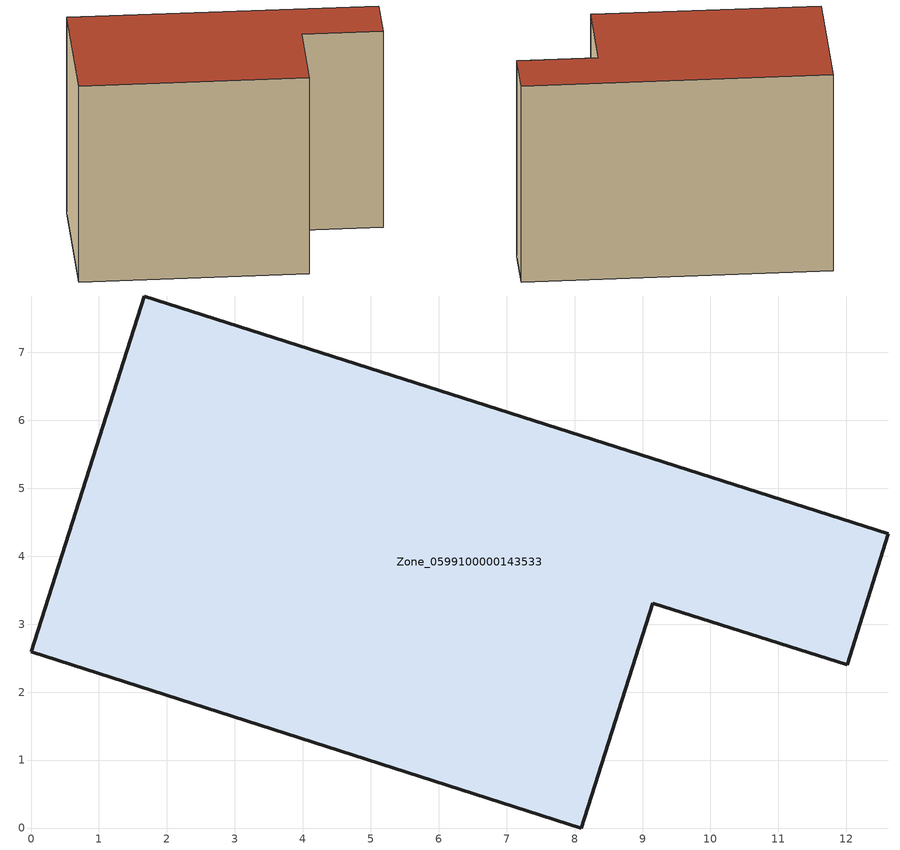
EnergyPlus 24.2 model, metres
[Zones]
Zone_0599100000143533
 floor ground (C_G): 0,2.59 1.67,7.83 12.62,4.33 12.01,2.4 9.15,3.31 8.1,0 z0
 wall outside (C_F): 1.67,7.83 0,2.59 8.1,0 9.15,3.31 12.01,2.4 12.62,4.33 1.67,7.83 z0:8.11
 roof outside (C_R): 12.62,4.33 1.67,7.83 0,2.59 8.1,0 9.15,3.31 12.01,2.4 z8.11
[BUILDING]
Pand.0599100000143533: North Axis=0; Terrain=City; Loads Convergence Tolerance Value=0.04; Temperature Convergence Tolerance Value=0.4; Solar Distribution=FullExterior; Maximum Number of Warmup Days=25; Minimum Number of Warmup Days=1
[Site:Location]
Rotterdam.The.Hague.AP_ZH_NLD Design_Conditions: Latitude=51.96; Longitude=4.45; Time Zone=1; Elevation=-4.5
[SITE:GROUNDTEMPERATURE:BUILDINGSURFACE]
18, 18, 18, 18, 18, 18, 18, 18, 18, 18, 18, 18
[MATERIAL] Thermal Absorptance=0.9; Solar Absorptance=0.7; Visible Absorptance=0.7
Name | Roughness | Thickness | Conductivity | Density | Specific Heat
G.TI.1975-1991 | MediumSmooth | 0.15 | 0.288461 | 540 | 1210
F.TI.1975-1991 | Rough | 0.3 | 0.230769 | 1920 | 840
R.TI.1975-1991 | MediumRough | 0.2 | 0.153846 | 1500 | 1000
[CONSTRUCTION]
C_G: G.TI.1975-1991
C_F: F.TI.1975-1991
C_R: R.TI.1975-1991
[ZONE]
Zone_0599100000143533: Type=1; Multiplier=1; Ceiling Height=Autocalculate; Volume=Autocalculate; Floor Area=autocalculate; Part of Total Floor Area=Yes
[ZONEINFILTRATION:DESIGNFLOWRATE]
Infil_Zone_0599100000143533: Zone or ZoneList or Space or SpaceList=Zone_0599100000143533; Schedule=AlwaysOn; Design Flow Rate Calculation Method=Flow/Area; Flow Rate per Floor Area=0.003; Constant Term Coefficient=1; Temperature Term Coefficient=0; Velocity Term Coefficient=0; Velocity Squared Term Coefficient=0
[HVACTEMPLATE:ZONE:IDEALLOADSAIRSYSTEM]
Zone_0599100000143533: Maximum Heating Supply Air Temperature=50; Minimum Cooling Supply Air Temperature=13; Maximum Heating Supply Air Humidity Ratio=0.0156; Minimum Cooling Supply Air Humidity Ratio=0.0077; Heating Limit=NoLimit; Cooling Limit=NoLimit; Dehumidification Control Type=ConstantSensibleHeatRatio; Cooling Sensible Heat Ratio=0.7; Dehumidification Setpoint=60; Humidification Control Type=None; Humidification Setpoint=30; Outdoor Air Method=None; Outdoor Air Flow Rate per Person=0.00944; Outdoor Air Flow Rate per Zone Floor Area=0; Outdoor Air Flow Rate per Zone=0; Demand Controlled Ventilation Type=None; Outdoor Air Economizer Type=NoEconomizer; Heat Recovery Type=None; Sensible Heat Recovery Effectiveness=0.7; Latent Heat Recovery Effectiveness=0.65
[ZONECONTROL:THERMOSTAT]
ThermostatControl_Zone_0599100000143533: Zone or ZoneList=Zone_0599100000143533; Control Type Schedule=DualSetpointControlType; Control 1=Thermostat_Zone_0599100000143533; Temperature Difference Between Cutout And Setpoint=0
[THERMOSTATSETPOINT:DUALSETPOINT]
Thermostat_Zone_0599100000143533: Heating Setpoint Temperature Schedule=HeatingSetpoint_Zone_0599100000143533; Cooling Setpoint Temperature Schedule=CoolingSetpoint_Zone_0599100000143533
[SCHEDULE:COMPACT]
HeatingSetpoint_Zone_0599100000143533: Through: 12/31, For: AllDays, Until: 24:00, 21
CoolingSetpoint_Zone_0599100000143533: Through: 12/31, For: AllDays, Until: 24:00, 24
DualSetpointControlType: Through: 12/31, For: AllDays, Until: 24:00, 4
AlwaysOn: Through: 12/31, For: AllDays, Until: 24:00, 1
